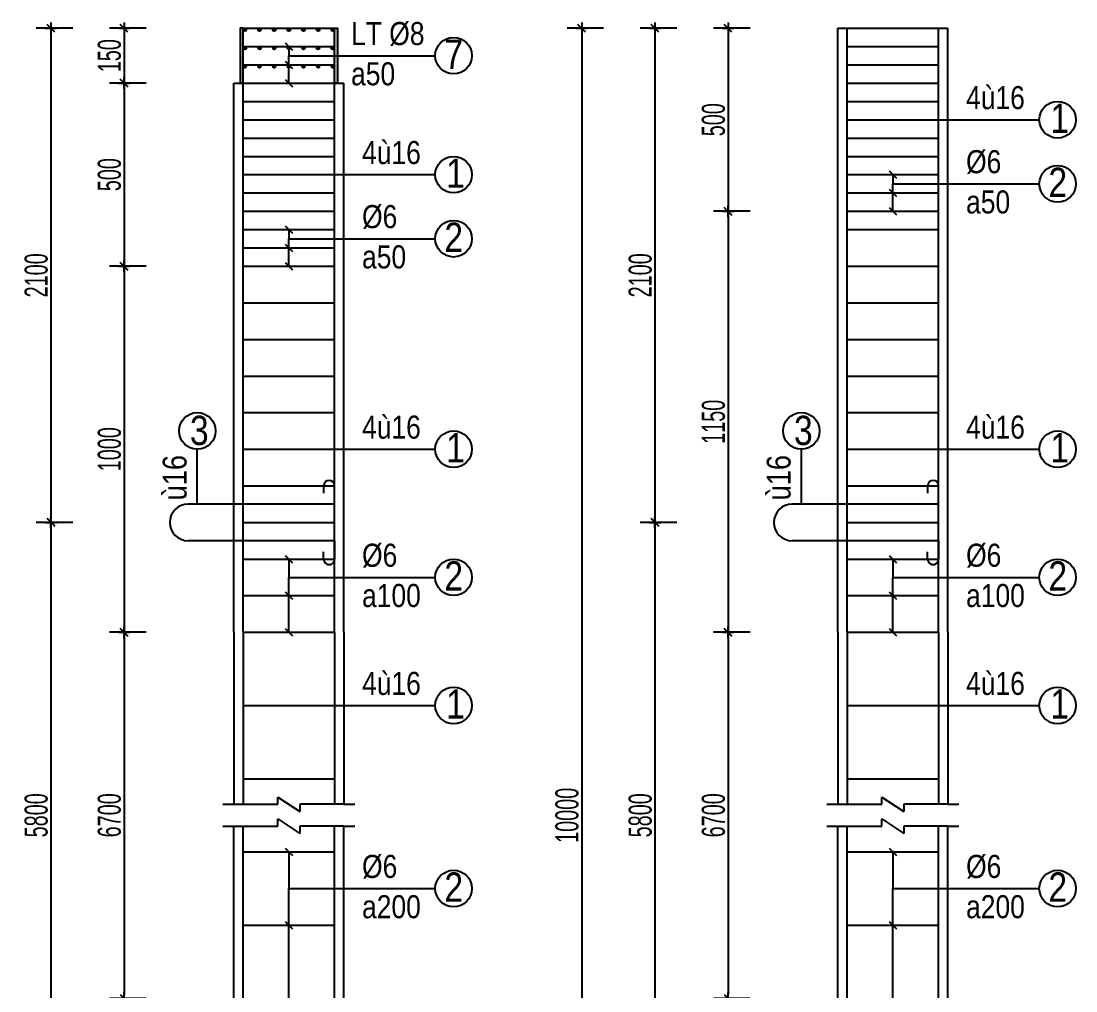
# Model space of a CAD drawing. Extents: x -79995 to 347433, y -157641 to 104789.
# Drawn here: x 255655 to 258536, y 23503 to 26152 of the extents above; entities that cross this region are included whole.
import ezdxf
from ezdxf.enums import TextEntityAlignment as Align

# ---------------------------------------------------------------- set-up
doc = ezdxf.new("R2010")
doc.units = 0
doc.layers.get('DEFPOINTS').update_dxf_attribs({"linetype": 'CONTINUOUS'})
for name, color, linetype in [('BORDER', 3, 'CONTINUOUS'), ('DIM', 1, 'CONTINUOUS'), ('NOTE', 1, 'CONTINUOUS'), ('STEEL', 4, 'CONTINUOUS'), ('TEXT', 7, 'CONTINUOUS')]:
    doc.layers.add(name, color=color, linetype=linetype)
doc.styles.add('ARIAL', font='', dxfattribs={"width": 0.75})
doc.styles.get('ARIAL').set_extended_font_data('RD Arial Narrow E')
doc.dimstyles.new('DIM11', dxfattribs={"dimtxt": 63, "dimasz": 10.5, "dimexe": 40, "dimexo": 40, "dimgap": 7.875, "dimtad": 1, "dimdec": 0, "dimzin": 0, "dimdsep": 46, "dimtxsty": 'ARIAL', "dimblk": 'GACHCHEO', "dimcen": 0.09, "dimclre": 1, "dimclrt": 2, "dimadec": 0, "dimazin": 0, "dimtfac": 1, "dimtdec": 4, "dimtmove": 0, "dimatfit": 0, "dimldrblk": 'GACHCHEO', "dimfxl": 1, "dimtolj": 1, "dimtzin": 0, "dimarcsym": 0})

# ---------------------------------------------------------------- blocks, each defined once
blk = doc.blocks.new('GACHCHEO')
at = {"layer": 'DIM'}
for p, q in [((1.5, 0), (-1.5, 0)), ((0, 1.5), (0, -1.5))]:
    blk.add_line(p, q, dxfattribs=at)
at = {"layer": 'DIM', "color": 3}
blk.add_line((-1, -1), (1, 1), dxfattribs=at)
blk = doc.blocks.new('*D1734')
at = {"layer": 'DEFPOINTS', "color": 0, "transparency": 16777216}
for p in [(256036.3, 24483), (255936.3, 23483), (256036.3, 23483)]:
    blk.add_point(p, dxfattribs=at)
at = {"layer": 'DIM', "color": 1, "lineweight": -2, "transparency": 16777216}
for p, q in [((255996.3, 24483), (255896.3, 24483)), ((255996.3, 23483), (255896.3, 23483))]:
    blk.add_line(p, q, dxfattribs=at)
at = {"layer": 'DIM', "color": 0, "lineweight": -2, "transparency": 16777216}
blk.add_line((255936.3, 24472.5), (255936.3, 23493.5), dxfattribs=at)
at = {"layer": 'DIM', "color": 0, "lineweight": -2, "transparency": 16777216, "xscale": 10.5, "yscale": 10.5, "zscale": 10.5}
for p, rotation in [((255936.3, 24483), 90), ((255936.3, 23483), 270)]:
    blk.add_blockref('GACHCHEO', p, dxfattribs=dict(at, rotation=rotation))
at = {"layer": 'DIM', "color": 2, "transparency": 16777216, "insert": (255896.3, 23983), "char_height": 63, "attachment_point": 5, "rotation": 90, "style": 'ARIAL'}
blk.add_mtext('\\A1;6700', dxfattribs=at)
blk = doc.blocks.new('*D1735')
at = {"layer": 'DEFPOINTS', "color": 0, "transparency": 16777216}
for p in [(256036.3, 25483), (255936.3, 24483), (256036.3, 24483)]:
    blk.add_point(p, dxfattribs=at)
at = {"layer": 'DIM', "color": 1, "lineweight": -2, "transparency": 16777216}
for p, q in [((255996.3, 25483), (255896.3, 25483)), ((255996.3, 24483), (255896.3, 24483))]:
    blk.add_line(p, q, dxfattribs=at)
at = {"layer": 'DIM', "color": 0, "lineweight": -2, "transparency": 16777216}
blk.add_line((255936.3, 25472.5), (255936.3, 24493.5), dxfattribs=at)
at = {"layer": 'DIM', "color": 0, "lineweight": -2, "transparency": 16777216, "xscale": 10.5, "yscale": 10.5, "zscale": 10.5}
for p, rotation in [((255936.3, 25483), 90), ((255936.3, 24483), 270)]:
    blk.add_blockref('GACHCHEO', p, dxfattribs=dict(at, rotation=rotation))
at = {"layer": 'DIM', "color": 2, "transparency": 16777216, "insert": (255896.3, 24983), "char_height": 63, "attachment_point": 5, "rotation": 90, "style": 'ARIAL'}
blk.add_mtext('\\A1;1000', dxfattribs=at)
blk = doc.blocks.new('*D1736')
at = {"layer": 'DEFPOINTS', "color": 0, "transparency": 16777216}
for p in [(256036.3, 25983), (255936.3, 25483), (256036.3, 25483)]:
    blk.add_point(p, dxfattribs=at)
at = {"layer": 'DIM', "color": 1, "lineweight": -2, "transparency": 16777216}
for p, q in [((255996.3, 25983), (255896.3, 25983)), ((255996.3, 25483), (255896.3, 25483))]:
    blk.add_line(p, q, dxfattribs=at)
at = {"layer": 'DIM', "color": 0, "lineweight": -2, "transparency": 16777216}
blk.add_line((255936.3, 25972.5), (255936.3, 25493.5), dxfattribs=at)
at = {"layer": 'DIM', "color": 0, "lineweight": -2, "transparency": 16777216, "xscale": 10.5, "yscale": 10.5, "zscale": 10.5}
for p, rotation in [((255936.3, 25983), 90), ((255936.3, 25483), 270)]:
    blk.add_blockref('GACHCHEO', p, dxfattribs=dict(at, rotation=rotation))
at = {"layer": 'DIM', "color": 2, "transparency": 16777216, "insert": (255896.3, 25733), "char_height": 63, "attachment_point": 5, "rotation": 90, "style": 'ARIAL'}
blk.add_mtext('\\A1;500', dxfattribs=at)
blk = doc.blocks.new('*D1726')
at = {"layer": 'DEFPOINTS', "color": 0, "transparency": 16777216}
for p in [(255836.3, 26133), (255736.3, 24783), (255836.3, 24783)]:
    blk.add_point(p, dxfattribs=at)
at = {"layer": 'DIM', "color": 1, "lineweight": -2, "transparency": 16777216}
for p, q in [((255796.3, 26133), (255696.3, 26133)), ((255796.3, 24783), (255696.3, 24783))]:
    blk.add_line(p, q, dxfattribs=at)
at = {"layer": 'DIM', "color": 0, "lineweight": -2, "transparency": 16777216}
blk.add_line((255736.3, 26122.5), (255736.3, 24793.5), dxfattribs=at)
at = {"layer": 'DIM', "color": 0, "lineweight": -2, "transparency": 16777216, "xscale": 10.5, "yscale": 10.5, "zscale": 10.5}
for p, rotation in [((255736.3, 26133), 90), ((255736.3, 24783), 270)]:
    blk.add_blockref('GACHCHEO', p, dxfattribs=dict(at, rotation=rotation))
at = {"layer": 'DIM', "color": 2, "transparency": 16777216, "insert": (255696.3, 25458), "char_height": 63, "attachment_point": 5, "rotation": 90, "style": 'ARIAL'}
blk.add_mtext('\\A1;2100', dxfattribs=at)
blk = doc.blocks.new('*D1727')
at = {"layer": 'DEFPOINTS', "color": 0, "transparency": 16777216}
for p in [(255836.3, 24783), (255736.3, 23183), (255836.3, 23183)]:
    blk.add_point(p, dxfattribs=at)
at = {"layer": 'DIM', "color": 1, "lineweight": -2, "transparency": 16777216}
for p, q in [((255796.3, 24783), (255696.3, 24783)), ((255796.3, 23183), (255696.3, 23183))]:
    blk.add_line(p, q, dxfattribs=at)
at = {"layer": 'DIM', "color": 0, "lineweight": -2, "transparency": 16777216}
blk.add_line((255736.3, 24772.5), (255736.3, 23193.5), dxfattribs=at)
at = {"layer": 'DIM', "color": 0, "lineweight": -2, "transparency": 16777216, "xscale": 10.5, "yscale": 10.5, "zscale": 10.5}
for p, rotation in [((255736.3, 24783), 90), ((255736.3, 23183), 270)]:
    blk.add_blockref('GACHCHEO', p, dxfattribs=dict(at, rotation=rotation))
at = {"layer": 'DIM', "color": 2, "transparency": 16777216, "insert": (255696.3, 23983), "char_height": 63, "attachment_point": 5, "rotation": 90, "style": 'ARIAL'}
blk.add_mtext('\\A1;5800', dxfattribs=at)
blk = doc.blocks.new('*D1729')
at = {"layer": 'DEFPOINTS', "color": 0, "transparency": 16777216}
for p in [(256036.3, 26133), (255936.3, 25983), (256036.3, 25983)]:
    blk.add_point(p, dxfattribs=at)
at = {"layer": 'DIM', "color": 1, "lineweight": -2, "transparency": 16777216}
for p, q in [((255996.3, 26133), (255896.3, 26133)), ((255996.3, 25983), (255896.3, 25983))]:
    blk.add_line(p, q, dxfattribs=at)
at = {"layer": 'DIM', "color": 0, "lineweight": -2, "transparency": 16777216}
blk.add_line((255936.3, 26122.5), (255936.3, 25993.5), dxfattribs=at)
at = {"layer": 'DIM', "color": 0, "lineweight": -2, "transparency": 16777216, "xscale": 10.5, "yscale": 10.5, "zscale": 10.5}
for p, rotation in [((255936.3, 26133), 90), ((255936.3, 25983), 270)]:
    blk.add_blockref('GACHCHEO', p, dxfattribs=dict(at, rotation=rotation))
at = {"layer": 'DIM', "color": 2, "transparency": 16777216, "insert": (255896.3, 26058), "char_height": 63, "attachment_point": 5, "rotation": 90, "style": 'ARIAL'}
blk.add_mtext('\\A1;150', dxfattribs=at)
blk = doc.blocks.new('*D1739')
at = {"layer": 'DEFPOINTS', "color": 0, "transparency": 16777216}
for p in [(257686.3, 24483), (257586.3, 23483), (257686.3, 23483)]:
    blk.add_point(p, dxfattribs=at)
at = {"layer": 'DIM', "color": 1, "lineweight": -2, "transparency": 16777216}
for p, q in [((257646.3, 24483), (257546.3, 24483)), ((257646.3, 23483), (257546.3, 23483))]:
    blk.add_line(p, q, dxfattribs=at)
at = {"layer": 'DIM', "color": 0, "lineweight": -2, "transparency": 16777216}
blk.add_line((257586.3, 24472.5), (257586.3, 23493.5), dxfattribs=at)
at = {"layer": 'DIM', "color": 0, "lineweight": -2, "transparency": 16777216, "xscale": 10.5, "yscale": 10.5, "zscale": 10.5}
for p, rotation in [((257586.3, 24483), 90), ((257586.3, 23483), 270)]:
    blk.add_blockref('GACHCHEO', p, dxfattribs=dict(at, rotation=rotation))
at = {"layer": 'DIM', "color": 2, "transparency": 16777216, "insert": (257546.3, 23983), "char_height": 63, "attachment_point": 5, "rotation": 90, "style": 'ARIAL'}
blk.add_mtext('\\A1;6700', dxfattribs=at)
blk = doc.blocks.new('*D1740')
at = {"layer": 'DEFPOINTS', "color": 0, "transparency": 16777216}
for p in [(257686.3, 25633), (257586.3, 24483), (257686.3, 24483)]:
    blk.add_point(p, dxfattribs=at)
at = {"layer": 'DIM', "color": 1, "lineweight": -2, "transparency": 16777216}
for p, q in [((257646.3, 25633), (257546.3, 25633)), ((257646.3, 24483), (257546.3, 24483))]:
    blk.add_line(p, q, dxfattribs=at)
at = {"layer": 'DIM', "color": 0, "lineweight": -2, "transparency": 16777216}
blk.add_line((257586.3, 25622.5), (257586.3, 24493.5), dxfattribs=at)
at = {"layer": 'DIM', "color": 0, "lineweight": -2, "transparency": 16777216, "xscale": 10.5, "yscale": 10.5, "zscale": 10.5}
for p, rotation in [((257586.3, 25633), 90), ((257586.3, 24483), 270)]:
    blk.add_blockref('GACHCHEO', p, dxfattribs=dict(at, rotation=rotation))
at = {"layer": 'DIM', "color": 2, "transparency": 16777216, "insert": (257546.3, 25058), "char_height": 63, "attachment_point": 5, "rotation": 90, "style": 'ARIAL'}
blk.add_mtext('\\A1;1150', dxfattribs=at)
blk = doc.blocks.new('*D1741')
at = {"layer": 'DEFPOINTS', "color": 0, "transparency": 16777216}
for p in [(257686.3, 26133), (257586.3, 25633), (257686.3, 25633)]:
    blk.add_point(p, dxfattribs=at)
at = {"layer": 'DIM', "color": 1, "lineweight": -2, "transparency": 16777216}
for p, q in [((257646.3, 26133), (257546.3, 26133)), ((257646.3, 25633), (257546.3, 25633))]:
    blk.add_line(p, q, dxfattribs=at)
at = {"layer": 'DIM', "color": 0, "lineweight": -2, "transparency": 16777216}
blk.add_line((257586.3, 26122.5), (257586.3, 25643.5), dxfattribs=at)
at = {"layer": 'DIM', "color": 0, "lineweight": -2, "transparency": 16777216, "xscale": 10.5, "yscale": 10.5, "zscale": 10.5}
for p, rotation in [((257586.3, 26133), 90), ((257586.3, 25633), 270)]:
    blk.add_blockref('GACHCHEO', p, dxfattribs=dict(at, rotation=rotation))
at = {"layer": 'DIM', "color": 2, "transparency": 16777216, "insert": (257546.3, 25883), "char_height": 63, "attachment_point": 5, "rotation": 90, "style": 'ARIAL'}
blk.add_mtext('\\A1;500', dxfattribs=at)
blk = doc.blocks.new('*D1743')
at = {"layer": 'DEFPOINTS', "color": 0, "transparency": 16777216}
for p in [(257486.3, 26133), (257386.3, 24783), (257486.3, 24783)]:
    blk.add_point(p, dxfattribs=at)
at = {"layer": 'DIM', "color": 1, "lineweight": -2, "transparency": 16777216}
for p, q in [((257446.3, 26133), (257346.3, 26133)), ((257446.3, 24783), (257346.3, 24783))]:
    blk.add_line(p, q, dxfattribs=at)
at = {"layer": 'DIM', "color": 0, "lineweight": -2, "transparency": 16777216}
blk.add_line((257386.3, 26122.5), (257386.3, 24793.5), dxfattribs=at)
at = {"layer": 'DIM', "color": 0, "lineweight": -2, "transparency": 16777216, "xscale": 10.5, "yscale": 10.5, "zscale": 10.5}
for p, rotation in [((257386.3, 26133), 90), ((257386.3, 24783), 270)]:
    blk.add_blockref('GACHCHEO', p, dxfattribs=dict(at, rotation=rotation))
at = {"layer": 'DIM', "color": 2, "transparency": 16777216, "insert": (257346.3, 25458), "char_height": 63, "attachment_point": 5, "rotation": 90, "style": 'ARIAL'}
blk.add_mtext('\\A1;2100', dxfattribs=at)
blk = doc.blocks.new('*D1744')
at = {"layer": 'DEFPOINTS', "color": 0, "transparency": 16777216}
for p in [(257486.3, 24783), (257386.3, 23183), (257486.3, 23183)]:
    blk.add_point(p, dxfattribs=at)
at = {"layer": 'DIM', "color": 1, "lineweight": -2, "transparency": 16777216}
for p, q in [((257446.3, 24783), (257346.3, 24783)), ((257446.3, 23183), (257346.3, 23183))]:
    blk.add_line(p, q, dxfattribs=at)
at = {"layer": 'DIM', "color": 0, "lineweight": -2, "transparency": 16777216}
blk.add_line((257386.3, 24772.5), (257386.3, 23193.5), dxfattribs=at)
at = {"layer": 'DIM', "color": 0, "lineweight": -2, "transparency": 16777216, "xscale": 10.5, "yscale": 10.5, "zscale": 10.5}
for p, rotation in [((257386.3, 24783), 90), ((257386.3, 23183), 270)]:
    blk.add_blockref('GACHCHEO', p, dxfattribs=dict(at, rotation=rotation))
at = {"layer": 'DIM', "color": 2, "transparency": 16777216, "insert": (257346.3, 23983), "char_height": 63, "attachment_point": 5, "rotation": 90, "style": 'ARIAL'}
blk.add_mtext('\\A1;5800', dxfattribs=at)
blk = doc.blocks.new('*D1745')
at = {"layer": 'DEFPOINTS', "color": 0, "transparency": 16777216}
for p in [(257286.3, 26133), (257186.3, 21833), (257286.3, 21833)]:
    blk.add_point(p, dxfattribs=at)
at = {"layer": 'DIM', "color": 1, "lineweight": -2, "transparency": 16777216}
for p, q in [((257246.3, 26133), (257146.3, 26133)), ((257246.3, 21833), (257146.3, 21833))]:
    blk.add_line(p, q, dxfattribs=at)
at = {"layer": 'DIM', "color": 0, "lineweight": -2, "transparency": 16777216}
blk.add_line((257186.3, 26122.5), (257186.3, 21843.5), dxfattribs=at)
at = {"layer": 'DIM', "color": 0, "lineweight": -2, "transparency": 16777216, "xscale": 10.5, "yscale": 10.5, "zscale": 10.5}
for p, rotation in [((257186.3, 26133), 90), ((257186.3, 21833), 270)]:
    blk.add_blockref('GACHCHEO', p, dxfattribs=dict(at, rotation=rotation))
at = {"layer": 'DIM', "color": 2, "transparency": 16777216, "insert": (257146.3, 23983), "char_height": 63, "attachment_point": 5, "rotation": 90, "style": 'ARIAL'}
blk.add_mtext('\\A1;10000', dxfattribs=at)

msp = doc.modelspace()

# ---------------------------------------------------------------- hatches: boundary and pattern name
at = {"layer": 'STEEL'}
for points in [[(256261.3, 25983.007), (256261.3, 26133.007), (256253.3, 26133.007), (256253.3, 25983.007), (256261.3, 25983.007)], [(256511.3, 25983.007), (256511.3, 26133.007), (256519.3, 26133.007), (256519.3, 25983.007), (256511.3, 25983.007)]]:
    msp.add_hatch(color=4, dxfattribs=at).paths.add_polyline_path(points)
h = msp.add_hatch(color=4, dxfattribs=at)
edge = h.paths.add_edge_path()
edge.add_arc((256266.3, 26129.007), 4, 0, 180)
edge.add_arc((256266.3, 26129.007), 4, 180, 360)
h = msp.add_hatch(color=4, dxfattribs=at)
edge = h.paths.add_edge_path()
edge.add_arc((256306.3, 26129.007), 4, 0, 180)
edge.add_arc((256306.3, 26129.007), 4, 180, 360)
h = msp.add_hatch(color=4, dxfattribs=at)
edge = h.paths.add_edge_path()
edge.add_arc((256346.3, 26129.007), 4, 0, 180)
edge.add_arc((256346.3, 26129.007), 4, 180, 360)
h = msp.add_hatch(color=4, dxfattribs=at)
edge = h.paths.add_edge_path()
edge.add_arc((256386.3, 26129.007), 4, 0, 180)
edge.add_arc((256386.3, 26129.007), 4, 180, 360)
h = msp.add_hatch(color=4, dxfattribs=at)
edge = h.paths.add_edge_path()
edge.add_arc((256426.3, 26129.007), 4, 0, 180)
edge.add_arc((256426.3, 26129.007), 4, 180, 360)
h = msp.add_hatch(color=4, dxfattribs=at)
edge = h.paths.add_edge_path()
edge.add_arc((256466.3, 26129.007), 4, 0, 180)
edge.add_arc((256466.3, 26129.007), 4, 180, 360)
h = msp.add_hatch(color=4, dxfattribs=at)
edge = h.paths.add_edge_path()
edge.add_arc((256506.3, 26129.007), 4, 0, 180)
edge.add_arc((256506.3, 26129.007), 4, 180, 360)
h = msp.add_hatch(color=4, dxfattribs=at)
edge = h.paths.add_edge_path()
edge.add_arc((256266.3, 26079.007), 4, 0, 180)
edge.add_arc((256266.3, 26079.007), 4, 180, 360)
h = msp.add_hatch(color=4, dxfattribs=at)
edge = h.paths.add_edge_path()
edge.add_arc((256306.3, 26079.007), 4, 0, 180)
edge.add_arc((256306.3, 26079.007), 4, 180, 360)
h = msp.add_hatch(color=4, dxfattribs=at)
edge = h.paths.add_edge_path()
edge.add_arc((256346.3, 26079.007), 4, 0, 180)
edge.add_arc((256346.3, 26079.007), 4, 180, 360)
h = msp.add_hatch(color=4, dxfattribs=at)
edge = h.paths.add_edge_path()
edge.add_arc((256386.3, 26079.007), 4, 0, 180)
edge.add_arc((256386.3, 26079.007), 4, 180, 360)
h = msp.add_hatch(color=4, dxfattribs=at)
edge = h.paths.add_edge_path()
edge.add_arc((256426.3, 26079.007), 4, 0, 180)
edge.add_arc((256426.3, 26079.007), 4, 180, 360)
h = msp.add_hatch(color=4, dxfattribs=at)
edge = h.paths.add_edge_path()
edge.add_arc((256466.3, 26079.007), 4, 0, 180)
edge.add_arc((256466.3, 26079.007), 4, 180, 360)
h = msp.add_hatch(color=4, dxfattribs=at)
edge = h.paths.add_edge_path()
edge.add_arc((256506.3, 26079.007), 4, 0, 180)
edge.add_arc((256506.3, 26079.007), 4, 180, 360)
h = msp.add_hatch(color=4, dxfattribs=at)
edge = h.paths.add_edge_path()
edge.add_arc((256266.3, 26029.007), 4, 0, 180)
edge.add_arc((256266.3, 26029.007), 4, 180, 360)
h = msp.add_hatch(color=4, dxfattribs=at)
edge = h.paths.add_edge_path()
edge.add_arc((256306.3, 26029.007), 4, 0, 180)
edge.add_arc((256306.3, 26029.007), 4, 180, 360)
h = msp.add_hatch(color=4, dxfattribs=at)
edge = h.paths.add_edge_path()
edge.add_arc((256346.3, 26029.007), 4, 0, 180)
edge.add_arc((256346.3, 26029.007), 4, 180, 360)
h = msp.add_hatch(color=4, dxfattribs=at)
edge = h.paths.add_edge_path()
edge.add_arc((256386.3, 26029.007), 4, 0, 180)
edge.add_arc((256386.3, 26029.007), 4, 180, 360)
h = msp.add_hatch(color=4, dxfattribs=at)
edge = h.paths.add_edge_path()
edge.add_arc((256426.3, 26029.007), 4, 0, 180)
edge.add_arc((256426.3, 26029.007), 4, 180, 360)
h = msp.add_hatch(color=4, dxfattribs=at)
edge = h.paths.add_edge_path()
edge.add_arc((256466.3, 26029.007), 4, 0, 180)
edge.add_arc((256466.3, 26029.007), 4, 180, 360)
h = msp.add_hatch(color=4, dxfattribs=at)
edge = h.paths.add_edge_path()
edge.add_arc((256506.3, 26029.007), 4, 0, 180)
edge.add_arc((256506.3, 26029.007), 4, 180, 360)

# ---------------------------------------------------------------- linework, layer by layer
at = {"layer": 'BORDER', "color": 3}
for p, q in [((257886.3, 25483.007), (257886.3, 26133.007)), ((257886.3, 26133.007), (257911.3, 26133.007)), ((258161.3, 26133.007), (258186.3, 26133.007)), ((258186.3, 25483.007), (258186.3, 26133.007)), ((256236.3, 25483.007), (256236.3, 25983.007)), ((256236.3, 25983.007), (256261.3, 25983.007)), ((256511.3, 25983.007), (256536.3, 25983.007)), ((256536.3, 25483.007), (256536.3, 25983.007)), ((256236.3, 24483.007), (256236.3, 25483.007)), ((256536.3, 24483.007), (256536.3, 25483.007)), ((257886.3, 24483.007), (257886.3, 25483.007)), ((258186.3, 24483.007), (258186.3, 25483.007)), ((256236.3, 24483.007), (256236.3, 24013.007)), ((256536.3, 24483.007), (256536.3, 24013.007)), ((257886.3, 24483.007), (257886.3, 24013.007)), ((258186.3, 24483.007), (258186.3, 24013.007)), ((256236.3, 23483.007), (256236.3, 23953.007)), ((256536.3, 23483.007), (256536.3, 23953.007)), ((257886.3, 23483.007), (257886.3, 23953.007)), ((258186.3, 23483.007), (258186.3, 23953.007))]:
    msp.add_line(p, q, dxfattribs=at)
at = {"layer": 'BORDER', "color": 1}
for p, q in [((256356.3, 24013.007), (256356.3, 24033.007)), ((256356.3, 24033.007), (256416.3, 23993.007)), ((258006.3, 24013.007), (258006.3, 24033.007)), ((258006.3, 24033.007), (258066.3, 23993.007)), ((256206.3, 24013.007), (256236.3, 24013.007)), ((256236.3, 24013.007), (256356.3, 24013.007)), ((256536.3, 24013.007), (256416.3, 24013.007)), ((256416.3, 24013.007), (256416.3, 23993.007)), ((256536.3, 24013.007), (256506.3, 24013.007)), ((256536.3, 24013.007), (256566.3, 24013.007)), ((257856.3, 24013.007), (257886.3, 24013.007)), ((257886.3, 24013.007), (258006.3, 24013.007)), ((258186.3, 24013.007), (258066.3, 24013.007)), ((258066.3, 24013.007), (258066.3, 23993.007)), ((258186.3, 24013.007), (258156.3, 24013.007)), ((258186.3, 24013.007), (258216.3, 24013.007)), ((256206.3, 23953.007), (256236.3, 23953.007)), ((256236.3, 23953.007), (256356.3, 23953.007)), ((256356.3, 23953.007), (256356.3, 23973.007)), ((256356.3, 23973.007), (256416.3, 23933.007)), ((256536.3, 23953.007), (256416.3, 23953.007)), ((256416.3, 23953.007), (256416.3, 23933.007)), ((256536.3, 23953.007), (256506.3, 23953.007)), ((256536.3, 23953.007), (256566.3, 23953.007)), ((257856.3, 23953.007), (257886.3, 23953.007)), ((257886.3, 23953.007), (258006.3, 23953.007)), ((258006.3, 23953.007), (258006.3, 23973.007)), ((258006.3, 23973.007), (258066.3, 23933.007)), ((258186.3, 23953.007), (258066.3, 23953.007)), ((258066.3, 23953.007), (258066.3, 23933.007)), ((258186.3, 23953.007), (258156.3, 23953.007)), ((258186.3, 23953.007), (258216.3, 23953.007))]:
    msp.add_line(p, q, dxfattribs=at)
at = {"layer": 'NOTE', "color": 1}
for p, q in [((256376.3, 26093.007), (256396.3, 26073.007)), ((256386.3, 26083.007), (256386.3, 26058.007)), ((256386.3, 25983.007), (256386.3, 26058.007)), ((256386.3, 26058.007), (256786.3, 26058.007)), ((256376.3, 26043.007), (256396.3, 26023.007)), ((256376.3, 25993.007), (256396.3, 25973.007)), ((258161.3, 25883.007), (258436.3, 25883.007)), ((256511.3, 25733.007), (256786.3, 25733.007)), ((258026.3, 25743.007), (258046.3, 25723.007)), ((258036.3, 25733.007), (258036.3, 25708.007)), ((258036.3, 25633.007), (258036.3, 25708.007)), ((258036.3, 25708.007), (258436.3, 25708.007)), ((258026.3, 25693.007), (258046.3, 25673.007)), ((258026.3, 25643.007), (258046.3, 25623.007)), ((256376.3, 25593.007), (256396.3, 25573.007)), ((256386.3, 25583.007), (256386.3, 25558.007)), ((256386.3, 25483.007), (256386.3, 25558.007)), ((256386.3, 25558.007), (256786.3, 25558.007)), ((256376.3, 25543.007), (256396.3, 25523.007)), ((256376.3, 25493.007), (256396.3, 25473.007)), ((256136.3, 24833.007), (256136.3, 24983.007)), ((256511.3, 24983.007), (256786.3, 24983.007)), ((257786.3, 24833.007), (257786.3, 24983.007)), ((258161.3, 24983.007), (258436.3, 24983.007)), ((256376.3, 24693.007), (256396.3, 24673.007)), ((256386.3, 24683.007), (256386.3, 24633.007)), ((258026.3, 24693.007), (258046.3, 24673.007)), ((258036.3, 24683.007), (258036.3, 24633.007)), ((256386.3, 24483.007), (256386.3, 24633.007)), ((256386.3, 24633.007), (256786.3, 24633.007)), ((258036.3, 24483.007), (258036.3, 24633.007)), ((258036.3, 24633.007), (258436.3, 24633.007)), ((256376.3, 24593.007), (256396.3, 24573.007)), ((258026.3, 24593.007), (258046.3, 24573.007)), ((256376.3, 24493.007), (256396.3, 24473.007)), ((258026.3, 24493.007), (258046.3, 24473.007)), ((256511.3, 24283.007), (256786.3, 24283.007)), ((258161.3, 24283.007), (258436.3, 24283.007)), ((256376.3, 23893.007), (256396.3, 23873.007)), ((258026.3, 23893.007), (258046.3, 23873.007)), ((256386.3, 23883.007), (256386.3, 23783.007)), ((258036.3, 23883.007), (258036.3, 23783.007)), ((256386.3, 23483.007), (256386.3, 23783.007)), ((256386.3, 23783.007), (256786.3, 23783.007)), ((258036.3, 23483.007), (258036.3, 23783.007)), ((258036.3, 23783.007), (258436.3, 23783.007)), ((256376.3, 23693.007), (256396.3, 23673.007)), ((258026.3, 23693.007), (258046.3, 23673.007))]:
    msp.add_line(p, q, dxfattribs=at)
for centre in [(256836.3, 26058.007), (258486.3, 25883.007), (256836.3, 25733.007), (258486.3, 25708.007), (256836.3, 25558.007), (256136.3, 25033.007), (257786.3, 25033.007), (256836.3, 24983.007), (258486.3, 24983.007), (256836.3, 24633.007), (258486.3, 24633.007), (256836.3, 24283.007), (258486.3, 24283.007), (256836.3, 23783.007), (258486.3, 23783.007)]:
    msp.add_circle(centre, 50, dxfattribs=at)
at = {"layer": 'STEEL', "color": 4}
for p, q in [((256261.3, 25983.007), (256261.3, 26133.007)), ((256261.3, 26133.007), (256511.3, 26133.007)), ((256261.3, 26133.007), (256511.3, 26133.007)), ((256511.3, 25983.007), (256511.3, 26133.007)), ((257886.3, 26133.007), (258186.3, 26133.007)), ((257911.3, 25483.007), (257911.3, 26133.007)), ((257911.3, 26133.007), (258161.3, 26133.007)), ((258161.3, 25483.007), (258161.3, 26133.007)), ((256261.3, 26083.007), (256511.3, 26083.007)), ((257911.3, 26083.007), (258161.3, 26083.007)), ((256261.3, 26033.007), (256511.3, 26033.007)), ((257911.3, 26033.007), (258161.3, 26033.007)), ((256236.3, 25983.007), (256536.3, 25983.007)), ((256261.3, 25483.007), (256261.3, 25983.007)), ((256511.3, 25483.007), (256511.3, 25983.007)), ((257911.3, 25983.007), (258161.3, 25983.007)), ((256261.3, 25933.007), (256511.3, 25933.007)), ((257911.3, 25933.007), (258161.3, 25933.007)), ((256261.3, 25883.007), (256511.3, 25883.007)), ((257911.3, 25883.007), (258161.3, 25883.007)), ((256261.3, 25833.007), (256511.3, 25833.007)), ((257911.3, 25833.007), (258161.3, 25833.007)), ((256261.3, 25783.007), (256511.3, 25783.007)), ((257911.3, 25783.007), (258161.3, 25783.007)), ((256261.3, 25733.007), (256511.3, 25733.007)), ((257911.3, 25733.007), (258161.3, 25733.007)), ((256261.3, 25683.007), (256511.3, 25683.007)), ((257911.3, 25683.007), (258161.3, 25683.007)), ((256261.3, 25633.007), (256511.3, 25633.007)), ((257911.3, 25633.007), (258161.3, 25633.007)), ((256261.3, 25583.007), (256511.3, 25583.007)), ((257911.3, 25583.007), (258161.3, 25583.007)), ((256261.3, 25533.007), (256511.3, 25533.007)), ((256261.3, 24483.007), (256261.3, 25483.007)), ((256261.3, 25483.007), (256511.3, 25483.007)), ((256511.3, 24483.007), (256511.3, 25483.007)), ((257911.3, 24483.007), (257911.3, 25483.007)), ((257911.3, 25483.007), (258161.3, 25483.007)), ((258161.3, 24483.007), (258161.3, 25483.007)), ((256261.3, 25383.007), (256511.3, 25383.007)), ((257911.3, 25383.007), (258161.3, 25383.007)), ((256261.3, 25283.007), (256511.3, 25283.007)), ((257911.3, 25283.007), (258161.3, 25283.007)), ((256261.3, 25183.007), (256511.3, 25183.007)), ((257911.3, 25183.007), (258161.3, 25183.007)), ((256261.3, 25083.007), (256511.3, 25083.007)), ((257911.3, 25083.007), (258161.3, 25083.007)), ((256261.3, 24983.007), (256511.3, 24983.007)), ((257911.3, 24983.007), (258161.3, 24983.007)), ((256261.3, 24883.007), (256511.3, 24883.007)), ((256481.3, 24883.007), (256481.3, 24863.007)), ((256511.3, 24833.007), (256511.3, 24883.007)), ((257911.3, 24883.007), (258161.3, 24883.007)), ((258131.3, 24883.007), (258131.3, 24863.007)), ((258161.3, 24833.007), (258161.3, 24883.007)), ((256511.3, 24833.007), (256111.3, 24833.007)), ((258161.3, 24833.007), (257761.3, 24833.007)), ((256261.3, 24783.007), (256511.3, 24783.007)), ((257911.3, 24783.007), (258161.3, 24783.007)), ((256511.3, 24733.007), (256111.3, 24733.007)), ((256511.3, 24733.007), (256511.3, 24683.007)), ((258161.3, 24733.007), (257761.3, 24733.007)), ((258161.3, 24733.007), (258161.3, 24683.007)), ((256481.3, 24683.007), (256481.3, 24703.007)), ((258131.3, 24683.007), (258131.3, 24703.007)), ((256261.3, 24683.007), (256511.3, 24683.007)), ((257911.3, 24683.007), (258161.3, 24683.007)), ((256261.3, 24583.007), (256511.3, 24583.007)), ((257911.3, 24583.007), (258161.3, 24583.007)), ((256261.3, 24483.007), (256261.3, 24013.007)), ((256261.3, 24483.007), (256511.3, 24483.007)), ((256261.3, 24483.007), (256511.3, 24483.007)), ((256511.3, 24483.007), (256511.3, 24013.007)), ((257911.3, 24483.007), (257911.3, 24013.007)), ((257911.3, 24483.007), (258161.3, 24483.007)), ((257911.3, 24483.007), (258161.3, 24483.007)), ((258161.3, 24483.007), (258161.3, 24013.007)), ((256261.3, 24283.007), (256511.3, 24283.007)), ((257911.3, 24283.007), (258161.3, 24283.007)), ((256261.3, 24083.007), (256511.3, 24083.007)), ((257911.3, 24083.007), (258161.3, 24083.007)), ((256261.3, 23483.007), (256261.3, 23953.007)), ((256511.3, 23483.007), (256511.3, 23953.007)), ((257911.3, 23483.007), (257911.3, 23953.007)), ((258161.3, 23483.007), (258161.3, 23953.007)), ((256261.3, 23883.007), (256511.3, 23883.007)), ((257911.3, 23883.007), (258161.3, 23883.007)), ((256261.3, 23683.007), (256511.3, 23683.007)), ((257911.3, 23683.007), (258161.3, 23683.007))]:
    msp.add_line(p, q, dxfattribs=at)
for points in [[(256261.3, 25983.007), (256261.3, 26133.007), (256253.3, 26133.007), (256253.3, 25983.007), (256261.3, 25983.007)], [(256511.3, 25983.007), (256511.3, 26133.007), (256519.3, 26133.007), (256519.3, 25983.007), (256511.3, 25983.007)]]:
    msp.add_lwpolyline(points, dxfattribs=at)
for centre in [(256266.3, 26129.007), (256306.3, 26129.007), (256346.3, 26129.007), (256386.3, 26129.007), (256426.3, 26129.007), (256466.3, 26129.007), (256506.3, 26129.007), (256266.3, 26079.007), (256306.3, 26079.007), (256346.3, 26079.007), (256386.3, 26079.007), (256426.3, 26079.007), (256466.3, 26079.007), (256506.3, 26079.007), (256266.3, 26029.007), (256306.3, 26029.007), (256346.3, 26029.007), (256386.3, 26029.007), (256426.3, 26029.007), (256466.3, 26029.007), (256506.3, 26029.007)]:
    msp.add_circle(centre, 4, dxfattribs=at)
for centre, radius, start, end in [((256496.3, 24883.007), 15, 0, 179.908748), ((258146.3, 24883.007), 15, 0, 179.908748), ((256111.3, 24783.007), 50, 89.954374, 269.863122), ((257761.3, 24783.007), 50, 89.954374, 269.863122), ((256496.3, 24683.007), 15, 179.908748, 0), ((258146.3, 24683.007), 15, 179.908748, 0)]:
    msp.add_arc(centre, radius, start, end, dxfattribs=at)

# ---------------------------------------------------------------- texts
at = {"layer": 'TEXT', "color": 2, "style": 'ARIAL'}
for s, height, p in [('LT %%c8', 63, (256556.3, 26068.007)), ('7', 80, (256811.3, 25998.007)), ('a50', 63, (256556.3, 25958.007)), ('4ù16', 63, (258236.3, 25893.007)), ('1', 80, (258466.3, 25823.007)), ('4ù16', 63, (256586.3, 25743.007)), ('%%c6', 63, (258236.3, 25718.007)), ('1', 80, (256816.3, 25673.007)), ('2', 80, (258461.3, 25648.007)), ('a50', 63, (258236.3, 25608.007)), ('%%c6', 63, (256586.3, 25568.007)), ('2', 80, (256811.3, 25498.007)), ('a50', 63, (256586.3, 25458.007)), ('3', 80, (256116.3, 24970.507)), ('4ù16', 63, (256586.3, 24993.007)), ('3', 80, (257766.3, 24970.507)), ('4ù16', 63, (258236.3, 24993.007)), ('1', 80, (256816.3, 24923.007)), ('1', 80, (258466.3, 24923.007)), ('%%c6', 63, (256586.3, 24643.007)), ('%%c6', 63, (258236.3, 24643.007)), ('2', 80, (256811.3, 24573.007)), ('2', 80, (258461.3, 24573.007)), ('a100', 63, (256586.3, 24533.007)), ('a100', 63, (258236.3, 24533.007)), ('4ù16', 63, (256586.3, 24293.007)), ('4ù16', 63, (258236.3, 24293.007)), ('1', 80, (256816.3, 24223.007)), ('1', 80, (258466.3, 24223.007)), ('%%c6', 63, (256586.3, 23793.007)), ('%%c6', 63, (258236.3, 23793.007)), ('2', 80, (256811.3, 23723.007)), ('2', 80, (258461.3, 23723.007)), ('a200', 63, (256586.3, 23683.007)), ('a200', 63, (258236.3, 23683.007))]:
    msp.add_text(s, height=height, dxfattribs=at).set_placement(p, align=Align.BOTTOM_LEFT)
for p in [(256126.3, 24843.007), (257776.3, 24843.007)]:
    msp.add_text('ù16', height=65, rotation=89.954374, dxfattribs=at).set_placement(p, align=Align.BOTTOM_LEFT)

# ---------------------------------------------------------------- dimensions: what is measured, and where the dimension line sits
at = {"layer": 'DIM', "color": 1}
for p1, p2, text, picture, middle in [((255836.3, 26133.007), (255836.3, 24783.007), '2100', '*D1726', (255696.259, 25458.007)), ((257286.3, 26133.007), (257286.3, 21833.007), '10000', '*D1745', (257146.259, 23983.007)), ((257486.3, 26133.007), (257486.3, 24783.007), '2100', '*D1743', (257346.259, 25458.007)), ((257686.3, 26133.007), (257686.3, 25633.007), '500', '*D1741', (257546.259, 25883.007)), ((256036.3, 25983.007), (256036.3, 25483.007), '500', '*D1736', (255896.259, 25733.007)), ((257686.3, 25633.007), (257686.3, 24483.007), '1150', '*D1740', (257546.259, 25058.007)), ((256036.3, 25483.007), (256036.3, 24483.007), '1000', '*D1735', (255896.259, 24983.007)), ((255836.3, 24783.007), (255836.3, 23183.007), '5800', '*D1727', (255696.259, 23983.007)), ((257486.3, 24783.007), (257486.3, 23183.007), '5800', '*D1744', (257346.259, 23983.007)), ((256036.3, 24483.007), (256036.3, 23483.007), '6700', '*D1734', (255896.259, 23983.007)), ((257686.3, 24483.007), (257686.3, 23483.007), '6700', '*D1739', (257546.259, 23983.007))]:
    dim = msp.add_aligned_dim(p1=p1, p2=p2, distance=-100, text=text, dimstyle='DIM11', dxfattribs=at)
    dim.commit()
    dim.dimension.update_dxf_attribs({"geometry": picture, "text_midpoint": middle})
dim = msp.add_aligned_dim(p1=(256036.3, 26133.007), p2=(256036.3, 25983.007), distance=-100, dimstyle='DIM11', dxfattribs=at)
dim.commit()
dim.dimension.update_dxf_attribs({"geometry": '*D1729', "text_midpoint": (255896.259, 26058.007)})

doc.saveas('drawing.dxf')
